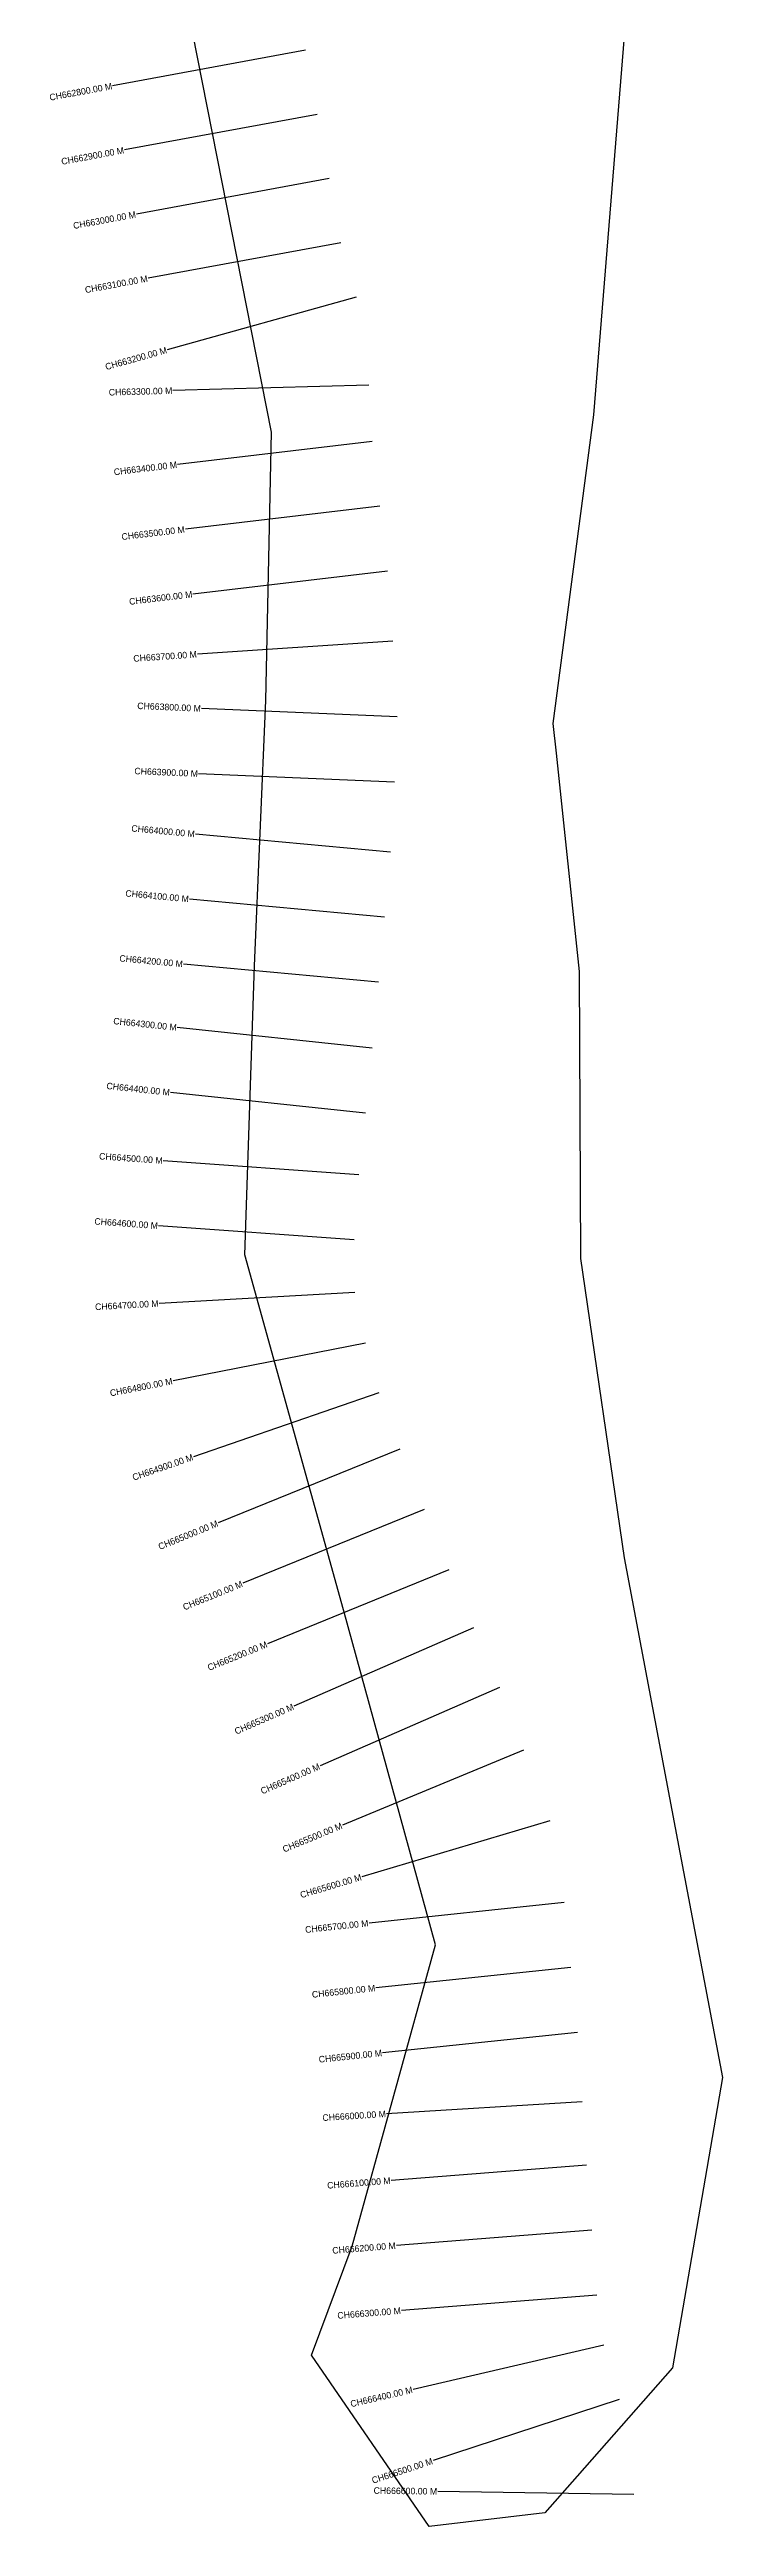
# Model space of a CAD drawing. Header units: metres. Extents: x 333682 to 336087, y 1779321 to 1787564.
# Drawn here: x 334746 to 335776, y 1779321 to 1783118 of the extents above; entities that cross this region are included whole.
import ezdxf
from ezdxf.enums import TextEntityAlignment as Align

# ---------------------------------------------------------------- set-up
doc = ezdxf.new("R2010")
doc.units = ezdxf.units.M
for name, color, linetype in [('CS', 134, 'Continuous'), ('CSMark', 6, 'Continuous'), ('village', 3, 'Continuous')]:
    doc.layers.add(name, color=color, linetype=linetype)

msp = doc.modelspace()

# ---------------------------------------------------------------- linework, layer by layer
at = {"layer": 'CS'}
for p, q in [((335137.9, 1783116.4), (334842.8, 1783061.9)), ((335156, 1783018), (334861, 1782963.6)), ((335174.2, 1782919.7), (334879.2, 1782865.2)), ((335192.3, 1782821.4), (334897.3, 1782766.9)), ((335215.5, 1782737.9), (334926.5, 1782657.4)), ((335235, 1782602.9), (334935.2, 1782594.9)), ((335240.3, 1782516.8), (334942.3, 1782481.6)), ((335252, 1782417.5), (334954.1, 1782382.3)), ((335263.7, 1782318.2), (334965.8, 1782282.9)), ((335271.9, 1782211), (334972.6, 1782190.7)), ((335278.5, 1782094.6), (334978.8, 1782107.6)), ((335274.2, 1781994.7), (334974.4, 1782007.7)), ((335268.3, 1781887.6), (334969.5, 1781915.1)), ((335259.1, 1781788), (334960.4, 1781815.5)), ((335249.9, 1781688.4), (334951.2, 1781715.9)), ((335240.1, 1781586.8), (334941.8, 1781618.5)), ((335229.6, 1781487.4), (334931.3, 1781519)), ((335219.5, 1781393), (334920.3, 1781414.5)), ((335212.4, 1781293.2), (334913.1, 1781314.8)), ((335213.6, 1781212.5), (334914.1, 1781195.9)), ((335229.7, 1781134.8), (334935.3, 1781077.1)), ((335250.1, 1781058.5), (334966.5, 1780960.8)), ((335282.2, 1780972.5), (335004.3, 1780859.5)), ((335319.9, 1780879.9), (335042, 1780766.8)), ((335357.6, 1780787.3), (335079.7, 1780674.2)), ((335395.3, 1780698.7), (335120.3, 1780578.7)), ((335435.2, 1780607), (335160.3, 1780487.1)), ((335471.8, 1780510.9), (335194.6, 1780396.3)), ((335511.8, 1780403), (335224.4, 1780317)), ((335533.7, 1780277.4), (335235.3, 1780246.1)), ((335544.1, 1780177.9), (335245.7, 1780146.7)), ((335554.5, 1780078.4), (335256.1, 1780047.2)), ((335561.5, 1779972.3), (335262.1, 1779953.8)), ((335568.3, 1779875), (335269.3, 1779851.6)), ((335576.2, 1779775.4), (335277.1, 1779751.9)), ((335584, 1779675.7), (335284.9, 1779652.2)), ((335594.8, 1779599.3), (335302.6, 1779531.2)), ((335618.2, 1779515.9), (335333.3, 1779422.2)), ((335640.5, 1779370.5), (335340.6, 1779375))]:
    msp.add_line(p, q, dxfattribs=at)
at = {"layer": 'village', "color": 3, "true_color": 0x00ff00}
msp.add_polyline3d([(335628.8, 1783176, 0), (335578.9, 1782557.6, 0), (335516.8, 1782084.4, 0), (335521.6, 1782039.2, 0), (335557, 1781704.4, 0), (335559.1, 1781264.8, 0), (335625.7, 1780805.8, 0), (335707.5, 1780372.9, 0), (335776.1, 1780009.4, 0), (335700, 1779564.2, 0), (335553.7, 1779398.5, 0), (335504.1, 1779342.4, 0), (335327.2, 1779321.3, 0), (335147.3, 1779583.9, 0), (335209.5, 1779751.1, 0), (335336.9, 1780212.5, 0), (335196.1, 1780726.3, 0), (335045.4, 1781270.1, 0), (335059.8, 1781713, 0), (335077.5, 1782119.8, 0), (335086, 1782531, 0), (334897.1, 1783489.6, 0)], dxfattribs=at)

# ---------------------------------------------------------------- texts
at = {"layer": 'CSMark'}
for s, rotation, p in [('CH662800.00 M', 10.4624, (334841.9, 1783061.7)), ('CH662900.00 M', 10.4624, (334860, 1782963.4)), ('CH663000.00 M', 10.4624, (334878.2, 1782865)), ('CH663100.00 M', 10.4624, (334896.3, 1782766.7)), ('CH663200.00 M', 15.5669, (334925.5, 1782657.1)), ('CH663300.00 M', 1.5393, (334934.2, 1782594.8)), ('CH663400.00 M', 6.7425, (334941.3, 1782481.4)), ('CH663500.00 M', 6.7425, (334953.1, 1782382.1)), ('CH663600.00 M', 6.7425, (334964.8, 1782282.8)), ('CH663700.00 M', 3.8611, (334971.6, 1782190.7)), ('CH663800.00 M', 357.5141, (334977.8, 1782107.6)), ('CH663900.00 M', 357.5141, (334973.4, 1782007.7)), ('CH664000.00 M', 354.7442, (334968.5, 1781915.2)), ('CH664100.00 M', 354.7442, (334959.4, 1781815.6)), ('CH664200.00 M', 354.7442, (334950.2, 1781716)), ('CH664300.00 M', 353.9376, (334940.8, 1781618.6)), ('CH664400.00 M', 353.9376, (334930.3, 1781519.1)), ('CH664500.00 M', 355.8853, (334919.3, 1781414.6)), ('CH664600.00 M', 355.8853, (334912.1, 1781314.8)), ('CH664700.00 M', 3.1814, (334913.1, 1781195.8)), ('CH664800.00 M', 11.0915, (334934.3, 1781076.9)), ('CH664900.00 M', 19.0039, (334965.5, 1780960.5)), ('CH665000.00 M', 22.1388, (335003.4, 1780859.1)), ('CH665100.00 M', 22.1388, (335041.1, 1780766.5)), ('CH665200.00 M', 22.1388, (335078.8, 1780673.8)), ('CH665300.00 M', 23.567, (335119.4, 1780578.3)), ('CH665400.00 M', 23.567, (335159.3, 1780486.7)), ('CH665500.00 M', 22.451, (335193.6, 1780395.9)), ('CH665600.00 M', 16.6512, (335223.4, 1780316.8)), ('CH665700.00 M', 5.9724, (335234.3, 1780246)), ('CH665800.00 M', 5.9724, (335244.7, 1780146.6)), ('CH665900.00 M', 5.9724, (335255.1, 1780047.1)), ('CH666000.00 M', 3.5486, (335261.1, 1779953.7)), ('CH666100.00 M', 4.4878, (335268.3, 1779851.5)), ('CH666200.00 M', 4.4878, (335276.1, 1779751.8)), ('CH666300.00 M', 4.4878, (335283.9, 1779652.1)), ('CH666400.00 M', 13.1104, (335301.7, 1779531)), ('CH666500.00 M', 18.2142, (335332.3, 1779421.9)), ('CH666600.00 M', 359.14, (335339.6, 1779375))]:
    msp.add_text(s, height=10, rotation=rotation, dxfattribs=at).set_placement(p, align=Align.MIDDLE_RIGHT)

doc.saveas('drawing.dxf')
